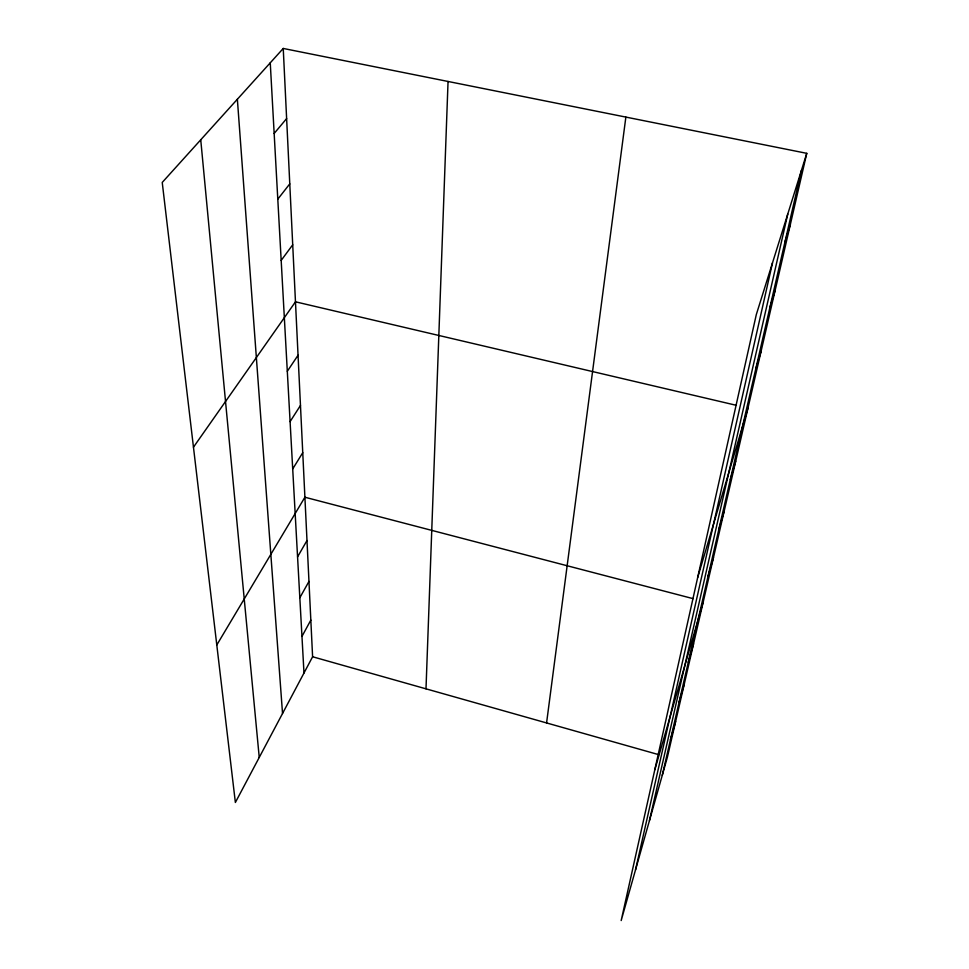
<?xml version="1.0" encoding="UTF-8"?>
<svg xmlns="http://www.w3.org/2000/svg" width="969" height="969" viewBox="0 0 969 969"><rect width="100%" height="100%" fill="white"/><g stroke="black" fill="none" stroke-linecap="round" stroke-linejoin="round"><path stroke-width="1.45" d="M425.997 688.838L448.053 81.469M546.577 722.935L625.865 117.092M635.519 869.883L772.487 262.914M649.46 820.561L787.761 214.088M662.275 775.261L801.411 170.483M806.765 153.332L667.411 757.116L621.177 920.55L756.304 314.61L806.765 153.332L283.239 48.45L162.235 182.438L235.37 802.477L312.599 656.764L283.239 48.45M679.099 702.15L684.344 683.787M670.451 739.759L675.635 721.493M688.281 662.251L693.562 643.804M654.802 769.81L703.373 601.337M708.109 576.046L713.487 557.514M718.841 529.401L724.243 510.893M730.287 479.631L735.725 461.171M697.692 577.476L747.983 408.046M755.663 369.322L761.113 351.153M769.774 307.997L775.212 290.07M784.975 241.911L790.389 224.311M301.965 636.403L310.831 620.112M299.833 597.752L308.966 581.424M297.568 556.86L306.991 540.532M216.79 644.991L304.896 497.23L693.138 598.66M292.711 468.935L302.752 452.68M290.094 421.612L300.475 405.442M287.308 371.272L298.052 355.235M193.461 447.193L295.472 301.807L736.355 405.321M281.18 260.407L292.711 244.806M277.8 199.154L289.779 183.868M274.166 133.456L286.63 118.581M312.599 656.764L658.714 754.657M200.74 139.79L259.244 757.443M237.369 99.25L282.536 713.487M270.254 62.828L303.987 673.007"/></g></svg>
